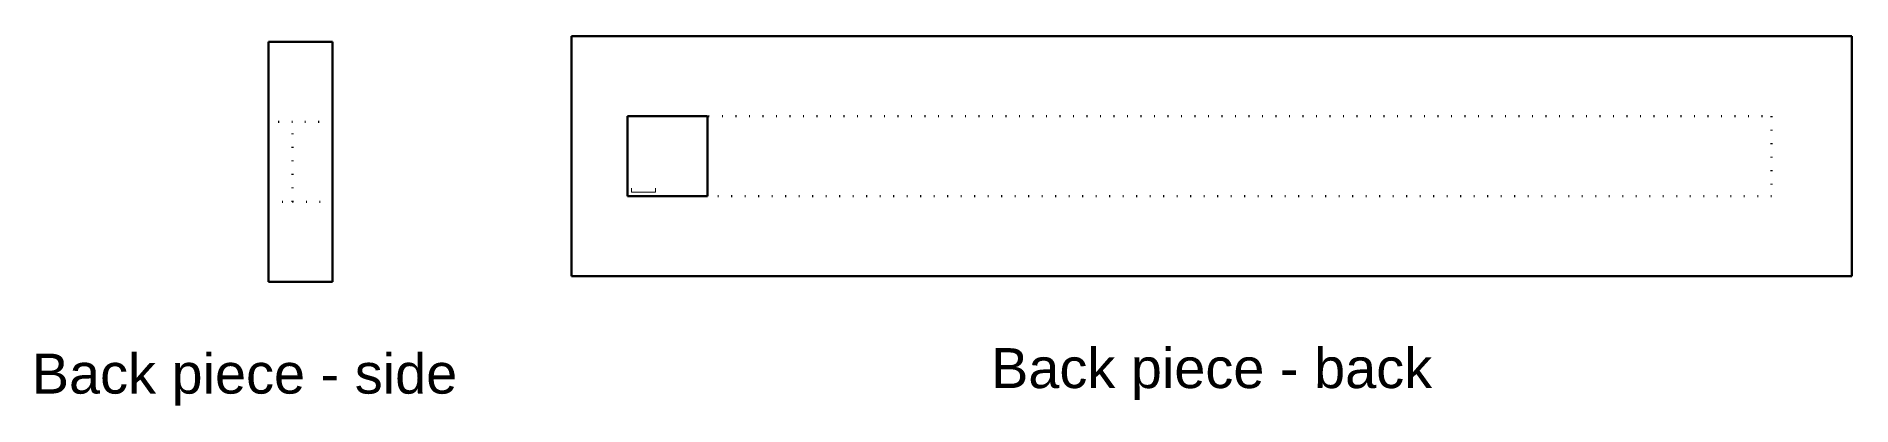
# Model space of a CAD drawing. Header units: millimetres. Extents: x -66 to 539, y -23 to 121.
# Drawn here: x 311.6 to 538.5, y 16.6 to 62.8 of the extents above; entities that cross this region are included whole.
import ezdxf

# ---------------------------------------------------------------- set-up
doc = ezdxf.new("R2010")
doc.units = ezdxf.units.MM
doc.linetypes.add('DOT2', pattern=[3.175, 0, -3.175])
doc.layers.get('0').update_dxf_attribs({"color": 18, "lineweight": 70, "true_color": 0x000000})
doc.layers.add('Hidden', color=8, linetype='DOT2', lineweight=70, true_color=0x707077)
doc.layers.add('Labels', color=96, linetype='Continuous', lineweight=50, true_color=0x008000)
doc.layers.add('LED Strip ... LED Wires', color=6, linetype='Continuous', lineweight=5)
doc.styles.add('textstyle3', font='Arial.ttf')

msp = doc.modelspace()

# ---------------------------------------------------------------- linework, layer by layer
for p, q in [((340.66, 62.09), (348.66, 62.09)), ((340.66, 62.09), (340.66, 32.09)), ((348.66, 62.09), (348.66, 32.09)), ((378.53, 62.78), (538.53, 62.78)), ((378.53, 62.78), (378.53, 32.78)), ((538.53, 62.78), (538.53, 32.78)), ((395.53, 52.78), (385.53, 52.78)), ((385.53, 52.78), (385.53, 42.78)), ((395.53, 42.78), (395.53, 52.78)), ((385.53, 42.78), (395.53, 42.78)), ((348.66, 32.09), (340.66, 32.09)), ((538.53, 32.78), (378.53, 32.78))]:
    msp.add_line(p, q)
at = {"layer": 'Hidden', "ltscale": 0.5}
for p, q in [((385.53, 52.78), (528.53, 52.78)), ((385.53, 42.78), (385.53, 52.78)), ((528.53, 52.78), (528.53, 42.78)), ((343.66, 52.09), (340.66, 52.09)), ((343.66, 42.09), (343.66, 52.09)), ((348.66, 52.09), (343.66, 52.09)), ((348.66, 42.09), (348.66, 50.09)), ((340.66, 42.09), (343.66, 42.09)), ((343.66, 42.09), (348.66, 42.09)), ((528.53, 42.78), (385.53, 42.78))]:
    msp.add_line(p, q, dxfattribs=at)
at = {"layer": 'LED Strip ... LED Wires'}
for p, q in [((386.03, 43.78), (386.03, 43.28)), ((386.03, 43.28), (389.03, 43.28)), ((389.03, 43.28), (389.03, 43.78))]:
    msp.add_line(p, q, dxfattribs=at)

# ---------------------------------------------------------------- texts
at = {"layer": 'Labels', "char_height": 1, "attachment_point": 2, "style": 'textstyle3'}
for s, insert in [('\\H5;Back piece - side', (337.66, 23.09)), ('\\H5;Back piece - back', (458.53, 23.78))]:
    msp.add_mtext(s, dxfattribs=dict(at, insert=insert))

doc.saveas('drawing.dxf')
